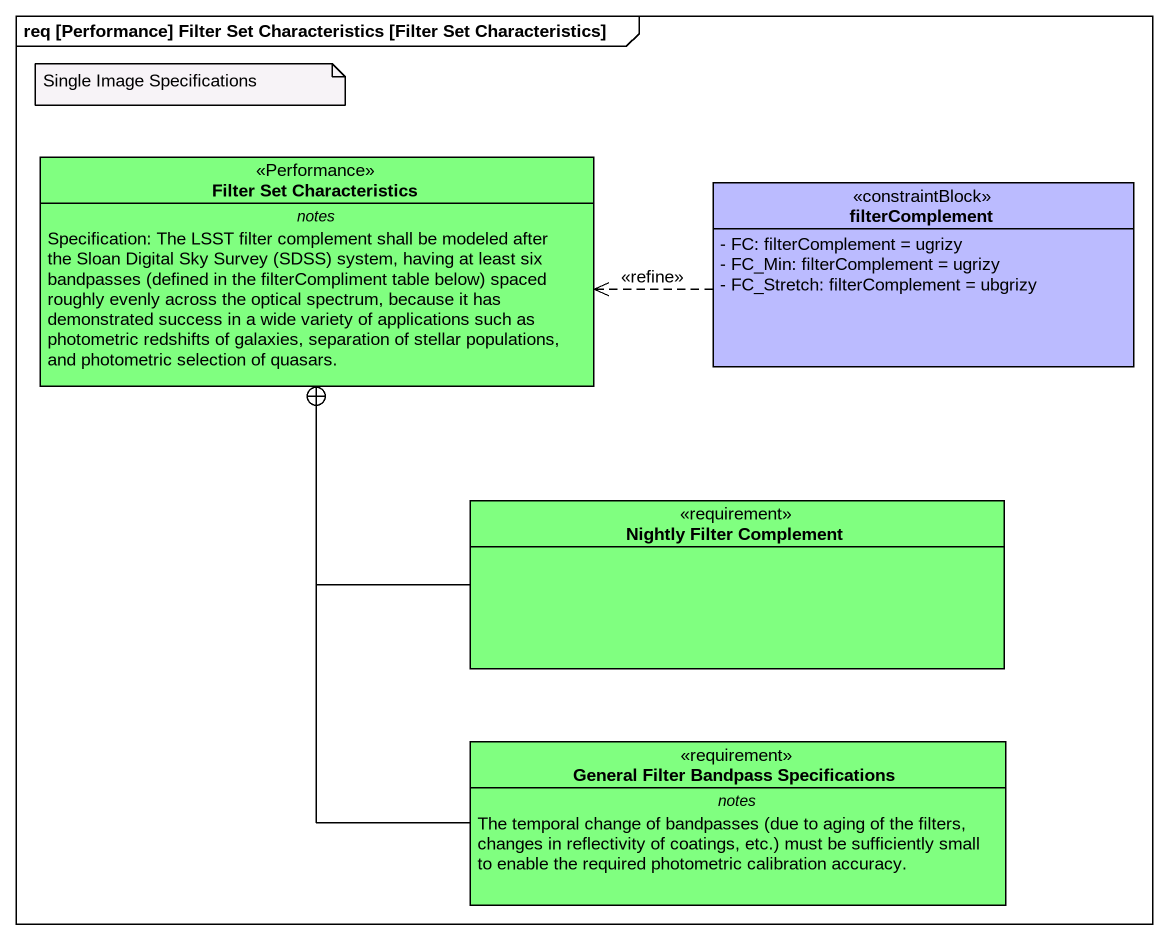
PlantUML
@startuml
mainframe req [Performance] Filter Set Characteristics [Filter Set Characteristics]
hide circle
hide empty members
skinparam classAttributeIconSize 0
class "Filter Set Characteristics" as Filter_Set_Characteristics <<Performance>> #80FF80 {
  -- notes --
  {field} Specification: The LSST filter complement shall be modeled after the Sloan Digital Sky Survey (SDSS) system, having at least six bandpasses (defined in the filterCompliment table below) spaced roughly evenly across the optical spectrum, because it has demonstrated success in a wide variety of applications such as photometric redshifts of galaxies, separation of stellar populations, and photometric selection of quasars.
}
class filterComplement <<constraintBlock>> #BBBBFF {
  - FC: filterComplement = ugrizy
  - FC_Min: filterComplement = ugrizy
  - FC_Stretch: filterComplement = ubgrizy
}
class "Nightly Filter Complement" as Nightly_Filter_Complement <<requirement>> #80FF80
class "General Filter Bandpass Specifications" as General_Filter_Bandpass <<requirement>> #80FF80 {
  -- notes --
  {field} The temporal change of bandpasses (due to aging of the filters, changes in reflectivity of coatings, etc.) must be sufficiently small to enable the required photometric calibration accuracy.
}
filterComplement .left.> Filter_Set_Characteristics : <<refine>>
Nightly_Filter_Complement -up-+ Filter_Set_Characteristics
General_Filter_Bandpass -up-+ Filter_Set_Characteristics
note as N1
  Single Image Specifications
end note
@enduml
